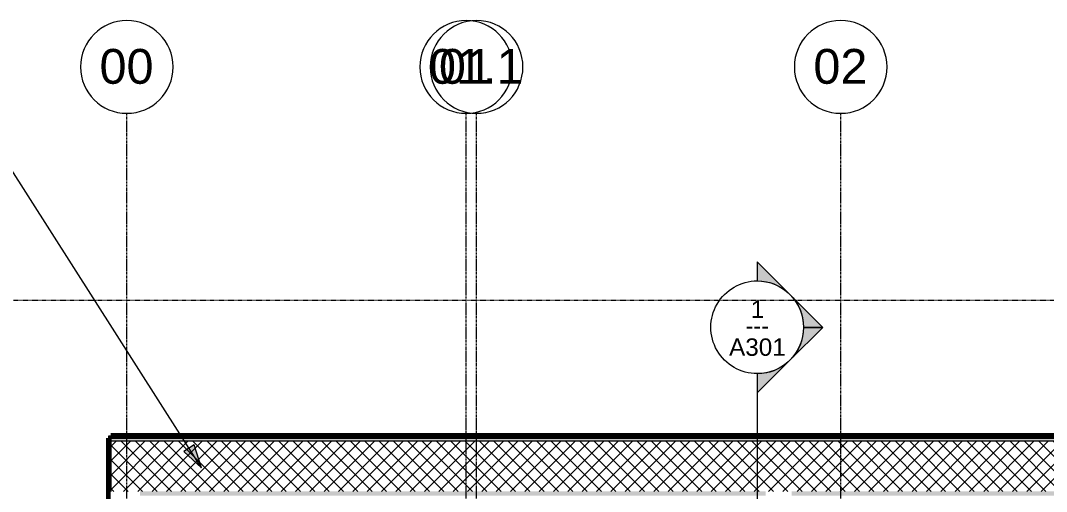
# Model space of a CAD drawing. Header units: inches. Extents: x -3225 to -1923, y -226 to 478.
# Drawn here: x -2740 to -2474.3, y 356.3 to 478.1 of the extents above; entities that cross this region are included whole.
import ezdxf

# ---------------------------------------------------------------- set-up
doc = ezdxf.new("R2010")
doc.units = ezdxf.units.IN
doc.header["$MEASUREMENT"] = 0
doc.linetypes.add('Aligning Line 1_8_', pattern=[0.25, 0.125, -0.125])
doc.linetypes.add('Grid Line 1_2_', pattern=[0.8749999999999999, 0.4999999999999999, -0.125, 0.125, -0.125])
for name, color, linetype, lineweight in [('A-ROOF', 132, 'Continuous', 18), ('A-ROOF-1', 132, 'Continuous', 60), ('A-ROOF-PATT-1', 132, 'Continuous', 9), ('A-WALL-PATT-1', 111, 'Continuous', 9), ('G-ANNO-SYMB', 111, 'Aligning Line 1_8_', 9), ('G-ANNO-SYMB-1', 111, 'Continuous', 9), ('G-ANNO-TEXT', 231, 'Continuous', 9), ('I-WALL-1', 2, 'Continuous', 60), ('S-GRID-1', 1, 'Grid Line 1_2_', 9), ('S-GRID-IDEN', 1, 'Continuous', 9)]:
    doc.layers.add(name, color=color, linetype=linetype, lineweight=lineweight)
doc.styles.add('Arial', font='arial.ttf', dxfattribs={"height": 8.999999999999993})
doc.styles.add('Arial_1', font='arial.ttf', dxfattribs={"height": 4.499999999999996})
doc.styles.add('Century Gothic', font='ufonts.com_century-gothic.ttf', dxfattribs={"height": 4.499999999999996})

# ---------------------------------------------------------------- blocks, each defined once
blk = doc.blocks.new('Grid - Grid Head - Circle-50561-Section 12')
at = {"layer": 'S-GRID-IDEN'}
for start, end in [(0, 180), (180, 359.9999999999991)]:
    blk.add_arc((-2527.617933847798, 466.144851089382), 12, start, end, dxfattribs=at)
blk = doc.blocks.new('Section - Section Head - Filled-22785-Section 12')
at = {"layer": 'G-ANNO-SYMB-1'}
h = blk.add_hatch(color=256, dxfattribs=at)
edge = h.paths.add_edge_path(flags=0)
edge.add_arc((-2411.798738118747, 396.3759802906873), 12.01561779548172, 89.99999999999977, 132.0783950246236, ccw=False)
edge.add_line((-2411.798738118747, 408.3915980861691), (-2411.798738118746, 413.3465430391644))
edge.add_line((-2411.798738118746, 413.3465430391644), (-2419.850965797065, 405.294315360846))
h = blk.add_hatch(color=256, dxfattribs=at)
edge = h.paths.add_edge_path(flags=0)
edge.add_line((-2420.284019492985, 404.8612616649258), (-2428.769300867224, 396.3759802906873))
edge.add_line((-2428.769300867224, 396.3759802906873), (-2423.798738118747, 396.3759802906873))
edge.add_arc((-2411.798738118747, 396.3759802906872), 12.0000000000001, 135.0000000000002, 179.9999999999998, ccw=False)
h = blk.add_hatch(color=256, dxfattribs=at)
edge = h.paths.add_edge_path(flags=0)
edge.add_arc((-2411.798738118747, 396.3759802906873), 11.99999999999997, 180.0000000000002, 224.9999999999998, ccw=False)
edge.add_line((-2423.798738118747, 396.3759802906873), (-2428.769300867224, 396.3759802906873))
edge.add_line((-2428.769300867224, 396.3759802906873), (-2420.284019492985, 387.8906989164487))
h = blk.add_hatch(color=256, dxfattribs=at)
edge = h.paths.add_edge_path(flags=0)
edge.add_line((-2419.850965797065, 387.4576452205286), (-2411.798738118747, 379.40541754221))
edge.add_line((-2411.798738118747, 379.40541754221), (-2411.798738118747, 384.3603624952053))
edge.add_arc((-2411.798738118747, 396.3759802906872), 12.01561779548195, 227.9216049753764, 270, ccw=False)
for p, q in [((-2419.850965797065, 405.294315360846), (-2411.798738118746, 413.3465430391644)), ((-2411.798738118746, 413.3465430391644), (-2411.798738118747, 408.3915980861691)), ((-2428.769300867224, 396.3759802906873), (-2420.284019492985, 404.8612616649258)), ((-2423.798738118747, 396.3759802906873), (-2428.769300867224, 396.3759802906873)), ((-2420.284019492985, 387.8906989164487), (-2428.769300867224, 396.3759802906873)), ((-2428.769300867224, 396.3759802906873), (-2423.798738118747, 396.3759802906873)), ((-2411.798738118747, 379.40541754221), (-2419.850965797065, 387.4576452205286)), ((-2411.798738118747, 384.3603624952053), (-2411.798738118747, 379.40541754221))]:
    blk.add_line(p, q, dxfattribs=at)
for centre, radius, start, end in [((-2411.798738118747, 396.3915980861691), 11.99999999999997, 89.99999999999987, 269.9999999999995), ((-2411.798738118747, 396.3759802906873), 12.01561779548172, 89.99999999999946, 132.0783950246232), ((-2411.798738118747, 396.3915980861691), 12, 269.9999999999996, 90), ((-2411.798738118747, 396.3759802906872), 12.0000000000001, 134.9999999999998, 179.9999999999995), ((-2411.798738118747, 396.3759802906873), 11.99999999999997, 179.9999999999999, 224.9999999999995), ((-2411.798738118747, 396.3759802906872), 12.01561779548195, 227.921604975376, 269.9999999999996)]:
    blk.add_arc(centre, radius, start, end, dxfattribs=at)

msp = doc.modelspace()

# ---------------------------------------------------------------- hatches: boundary and pattern name
at = {"layer": 'A-ROOF-PATT-1'}
h = msp.add_hatch(dxfattribs=at)
h.set_pattern_fill('FP_4', color=256, style=0, pattern_type=2)
h.set_pattern_definition([(0, (-2625.466, 124.937), (0, 2.399), []), (315, (-2625.466, 124.937), (2.398506201784769, 0), [3.393, -3.393]), (45, (-2625.466, 124.937), (2.398506201784769, 0), [3.393, -3.393])])
h.paths.add_polyline_path([(-2129.132488576443, 369.4107428160415), (-2017.086683847696, 369.4107428160415), (-2017.086683847696, 370.1178495972274), (-2716.586683847695, 370.1178495972274), (-2716.586683847695, 369.4107428160415), (-2201.780272940509, 369.4107428160415)], flags=0)
h = msp.add_hatch(dxfattribs=at)
h.set_pattern_fill('FP_3', color=256, style=0, pattern_type=2)
h.set_pattern_definition([(45, (-2625.466, 124.937), (-1.856155300614687, 1.856155300614687), []), (135, (-2625.466, 124.937), (-1.856155300614687, -1.856155300614687), [])])
h.paths.add_polyline_path([(-2492.37141039677, 356.3292673640898), (-2017.086683847696, 356.3292673640898), (-2017.086683847696, 369.4107428160415), (-2716.586683847695, 369.4107428160415), (-2716.586683847695, 356.3292673640898), (-2540.336683847681, 356.3292673640898)], flags=0)
h = msp.add_hatch(dxfattribs=at)
h.set_pattern_fill('FP_8', color=256, style=0, pattern_type=2)
h.set_pattern_definition([(355.236, (-2625.466, 129.017), (-263.999686407222, 24.00154551041361), [2.89, -286.108]), (11.31, (-2622.586, 128.777), (96.00038879358522, 24.00041352728065), [3.671, -118.705]), (45, (-2618.986, 129.497), (0, 24.0006183670338), [2.715, -31.226]), (46.84800000000001, (-2617.066, 131.417), (335.9980391434866, 360.0023588418999), [5.263999999999999, -521.0980000000001]), (12.995, (-2613.466, 135.257), (-215.9999459542883, -48.00137907127808), [3.202, -316.998]), (0, (-2610.346, 135.977), (24, 24), [6, -18]), (350.538, (-2604.346, 135.977), (-120.0002165685542, 23.9997689259726), [2.92, -143.067]), (354.289, (-2625.466, 135.497), (-215.9997167157574, 24.00143284707293), [2.412, -238.785]), (0, (-2623.066, 135.257), (24, 24), [3.6, -20.4]), (28.301, (-2619.466, 135.257), (263.9998407725956, 144.0008191714345), [3.544, -350.812]), (52.125, (-2616.346, 136.937), (-96.00034927203663, -120.0002786898721), [5.472999999999999, -268.169]), (39.289, (-2612.986, 141.257), (144.0003217478006, 119.9990162523422), [3.411, -337.693]), (6.340000000000001, (-2610.346, 143.417), (192.0000862216799, 23.99899928887655), [4.346999999999999, -212.983]), (348.111, (-2606.026, 143.897), (-335.9991111863931, 72.00184444133265), [4.66, -461.336]), (353.29, (-2625.466, 142.937), (216.0001981545138, -24.00074220124799), [4.108000000000001, -406.706]), (3.366999999999999, (-2621.386, 142.457), (384.000104996158, 24.0033050420054), [4.087, -404.6180000000001]), (33.69, (-2617.306, 142.697), (-47.99962301529407, -24.00015682010541), [4.326999999999999, -82.207]), (47.49000000000001, (-2613.706, 145.097), (239.9984349381431, 264.0019564174514), [3.907, -386.785]), (14.931, (-2611.066, 147.977), (264.0007741800173, 71.99816936805749), [3.726, -368.854]), (0, (-2607.466, 148.937), (24, 24), [2.88, -21.12]), (347.005, (-2604.586, 148.937), (215.9999459542883, -48.00137907127808), [3.202, -316.998]), (0, (-2618.026, 124.937), (24, 24), [0.063, -23.937]), (223.152, (-2614.666, 128.537), (360.0023588418998, 335.9980391434867), [5.263999999999998, -521.098]), (206.565, (-2618.506, 148.937), (-23.99973903924772, -23.99969616574361), [2.147, -51.519]), (188.13, (-2620.426, 147.977), (-144.0002175419172, -23.99965401585072), [3.394, -166.312]), (156.801, (-2623.786, 147.497), (-119.9999494011362, 48.001368529707), [1.828, -180.951]), (26.565, (-2614.666, 128.537), (23.99973903924773, 23.99969616574361), [2.683, -50.982]), (6.709999999999999, (-2612.266, 129.737), (-216.0001981545138, -24.00074220124799), [4.108000000000001, -406.706]), (349.8749999999999, (-2608.186, 130.217), (407.999252499611, -72.00207014217501), [6.826000000000001, -675.804]), (349.695, (-2625.466, 126.377), (144.0004773722358, -24.00010346994797), [2.683, -265.645]), (15.524, (-2622.826, 125.897), (-264.0001391197098, -71.99916729222556), [4.484, -443.873]), (42.879, (-2618.506, 127.097), (-311.9990113762008, -288.0003535367158), [4.585, -453.934]), (34.695, (-2615.146, 130.217), (240.0000585466054, 167.9992155655078), [3.795, -375.679]), (9.461999999999998, (-2612.026, 132.377), (120.0002165685542, 23.9997689259726), [4.38, -141.607]), (353.418, (-2607.706, 133.097), (-408.000148499216, 48.00042377539709), [6.281, -621.8589999999999]), (351.8699999999999, (-2625.466, 132.377), (-144.0002175419172, 23.99965401585069), [3.393999999999999, -166.312]), (11.31, (-2622.106, 131.897), (96.00038879358522, 24.00041352728065), [3.671, -118.705]), (42.51, (-2618.506, 132.617), (-264.0019564174514, -239.9984349381431), [3.907, -386.785]), (45, (-2615.626, 135.257), (0, 24.0006183670338), [4.412, -29.529]), (17.354, (-2612.506, 138.377), (-311.9999792583902, -95.99955307585586), [4.022999999999999, -398.29]), (356.633, (-2608.666, 139.577), (-384.000104996158, 24.0033050420054), [4.087, -404.6180000000001]), (342.897, (-2604.586, 139.337), (239.9996651397516, -72.00062971118452), [3.264, -323.171]), (351.2540000000001, (-2625.466, 138.377), (168.0002959326893, -23.99924181154126), [3.157, -312.514]), (14.931, (-2622.346, 137.897), (264.0007741800173, 71.99816936805749), [3.726, -368.854]), (32.005, (-2618.746, 138.857), (-120.0007215515191, -71.99934140750717), [4.528, -221.887]), (49.899, (-2614.906, 141.257), (-264.0002635118697, -311.9996051883133), [5.961, -590.186]), (15.945, (-2611.066, 145.817), (-96.00063981110002, -23.99911175146778), [3.494, -171.228]), (353.991, (-2607.706, 146.777), (240.0002347967737, -24.00021811345652), [4.585, -453.934]), (336.801, (-2603.146, 146.297), (119.9999494011362, -48.00136852970706), [1.828, -180.951]), (350.538, (-2625.466, 145.577), (-120.0002165685542, 23.9997689259726), [2.92, -143.067]), (10.008, (-2622.586, 145.097), (264.0004698842389, 47.99989193634791), [4.143, -410.161]), (37.405, (-2618.506, 145.817), (312.0020273557098, 239.9979040552791), [5.136, -508.486]), (29.055, (-2614.426, 124.937), (167.9992527700464, 96.00101577434502), [2.471, -244.624]), (10.784, (-2612.266, 126.137), (-384.0003557172356, -71.99766689300778), [5.131, -507.931]), (352.875, (-2607.226, 127.097), (-168.0004655641724, 24.00017706645782), [5.805, -187.689])])
h.paths.add_polyline_path([(-2419.723626032704, 355.2686071923098), (-2338.836683847682, 355.2686071923098), (-2338.836683847682, 356.3292673640898), (-2428.836683847682, 356.3292673640898), (-2428.836683847682, 355.2686071923098)], flags=0)
h.paths.add_polyline_path([(-2637.6669791249, 355.2686071923098), (-2547.086683847681, 355.2686071923098), (-2547.086683847681, 356.3292673640898), (-2709.086683847695, 356.3292673640898), (-2709.086683847695, 355.2686071923098)], flags=0)
h.paths.add_polyline_path([(-2017.086683847696, 355.2686071923098), (-2017.086683847696, 356.3292673640898), (-2253.336683847679, 356.3292673640898), (-2253.336683847679, 355.2686071923098), (-2129.132488576443, 355.2686071923098)], flags=0)
h.paths.add_polyline_path([(-2540.336683847681, 355.2686071923098), (-2435.586683847682, 355.2686071923098), (-2435.586683847682, 356.3292673640898), (-2540.336683847681, 356.3292673640898)], flags=0)
h.paths.add_polyline_path([(-2274.428057304573, 355.2686071923098), (-2260.086683847679, 355.2686071923098), (-2260.086683847679, 356.3292673640898), (-2332.086683847682, 356.3292673640898), (-2332.086683847682, 355.2686071923098)], flags=0)
at = {"layer": 'A-WALL-PATT-1'}
h = msp.add_hatch(dxfattribs=at)
h.set_pattern_fill('FP_5', color=256, style=0, pattern_type=2)
h.set_pattern_definition([(216.87, (-2622.268, 132.934), (23.98977142872239, 15.99364285576162), [3.998, -35.986]), (206.565, (-2617.47, 130.535), (-7.997080657381741, -7.996619158077422), [8.941, -8.941]), (198.435, (-2617.47, 126.537), (-15.99384457876375, -7.997098260641131), [5.057999999999999, -20.23])])
h.paths.add_polyline_path([(-2717.336683847695, 117.9375000000014), (-2716.586683847695, 117.9375000000014), (-2716.586683847695, 149.9374999998913), (-2717.336683847695, 149.9374999998913), (-2717.336683847695, 118.560922583625)], flags=0)
h.paths.add_polyline_path([(-2717.336683847695, 241.4374999998931), (-2716.586683847695, 241.4374999998931), (-2716.586683847695, 370.1178495971987), (-2717.336683847695, 370.1178495971989), (-2717.336683847695, 241.4488333332264)], flags=0)
at = {"layer": 'G-ANNO-TEXT'}
msp.add_hatch(color=256, dxfattribs=at).paths.add_polyline_path([(-2693.161610820863, 362.4587403862426), (-2695.031061932069, 368.3824078526769), (-2697.742436707518, 366.6540613401432)], flags=0)

# ---------------------------------------------------------------- linework, layer by layer
at = {"layer": 'A-ROOF'}
for p, q in [((-2716.586683847695, 370.1178495972272), (-2024.586683847697, 370.1178495971981)), ((-2716.586683847695, 370.1178495972272), (-2716.586683847695, 356.3292673640896)), ((-2716.586683847695, 369.4107428160412), (-2017.086683847696, 369.4107428160412))]:
    msp.add_line(p, q, dxfattribs=at)
at = {"layer": 'A-ROOF-1'}
for p, q in [((-2017.086683847696, 370.8249563784137), (-2716.586683847695, 370.8249563784137)), ((-2716.586683847695, 370.8249563784137), (-2716.586683847695, 370.1178495971985))]:
    msp.add_line(p, q, dxfattribs=at)
at = {"layer": 'G-ANNO-SYMB'}
msp.add_line((-2876.84458594735, 405.7698510893824), (-1983.836919848314, 405.7698510893824), dxfattribs=at)
at = {"layer": 'G-ANNO-SYMB-1'}
msp.add_line((-2549.242933847798, 386.7842273878747), (-2549.242933847798, -194.4908364760501), dxfattribs=at)
at = {"layer": 'G-ANNO-TEXT'}
for p, q in [((-2693.161610820863, 362.4587403862426), (-2743.009512056178, 440.6585348362285)), ((-2695.031061932069, 368.3824078526769), (-2697.742436707518, 366.6540613401432)), ((-2697.742436707518, 366.6540613401432), (-2693.161610820863, 362.4587403862426)), ((-2693.161610820863, 362.4587403862426), (-2695.031061932069, 368.3824078526769))]:
    msp.add_line(p, q, dxfattribs=at)
at = {"layer": 'I-WALL-1'}
for p, q in [((-2716.586683847695, 370.1178495971985), (-2717.336683847695, 370.1178495971987)), ((-2717.336683847695, 370.1178495971987), (-2717.336683847695, 241.437499999893))]:
    msp.add_line(p, q, dxfattribs=at)
at = {"layer": 'S-GRID-1'}
for p, q in [((-2712.461683847695, -165.07357144496), (-2712.461683847695, 454.1448510893824)), ((-2624.586683847834, -165.07357144496), (-2624.586683847834, 454.1448510893824)), ((-2621.899183847901, -165.07357144496), (-2621.899183847901, 454.1448510893824)), ((-2527.6179338478, -165.07357144496), (-2527.6179338478, 454.1448510893824))]:
    msp.add_line(p, q, dxfattribs=at)

# ---------------------------------------------------------------- block references
at = {"layer": 'G-ANNO-SYMB-1', "extrusion": (0, 0, -1)}
msp.add_blockref('Section - Section Head - Filled-22785-Section 12', (4961.041671966547, 2.408247097217957), dxfattribs=at)
at = {"layer": 'S-GRID-IDEN'}
for p in [(-184.8437499998933, 0), (-96.96875000003295, 0), (-94.28125000009969, 0), (0, 0)]:
    msp.add_blockref('Grid - Grid Head - Circle-50561-Section 12', p, dxfattribs=at)

# ---------------------------------------------------------------- texts
at = {"layer": 'G-ANNO-SYMB-1', "char_height": 4.499999999999996, "attachment_point": 1}
for s, insert, width, style in [('1', (-2550.903422085674, 405.7385456179584), 4.241999999999996, 'Arial_1'), ('---', (-2552.229077629032, 401.4851991612655), 7.726499999999994, 'Century Gothic'), ('A301', (-2556.525469329768, 395.920423523292), 17.87699999999998, 'Arial_1')]:
    msp.add_mtext(s, dxfattribs=dict(at, insert=insert, width=width, style=style))
at = {"layer": 'S-GRID-IDEN', "char_height": 8.999999999999993, "attachment_point": 1, "style": 'Arial'}
for s, insert, width in [('00', (-2719.531707208642, 470.7888208297113), 16.96799999999999), ('01.1', (-2634.213301697038, 470.7888208297113), 29.69399999999997), ('01', (-2631.656707208782, 470.7888208297113), 16.96799999999999), ('02', (-2534.687957208748, 470.7888208297113), 16.96799999999999)]:
    msp.add_mtext(s, dxfattribs=dict(at, insert=insert, width=width))

doc.saveas('drawing.dxf')
